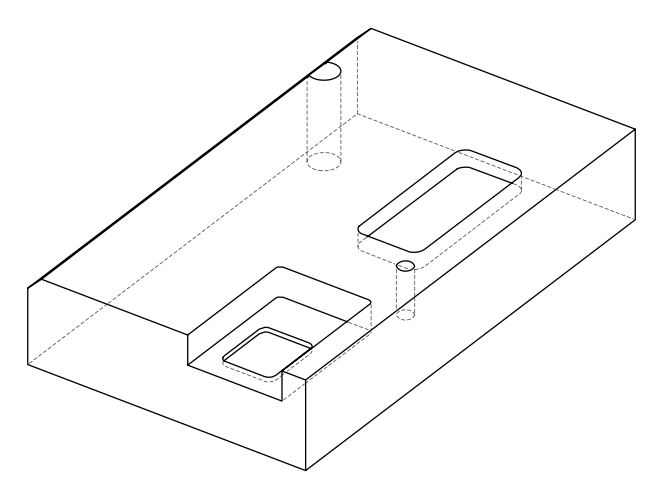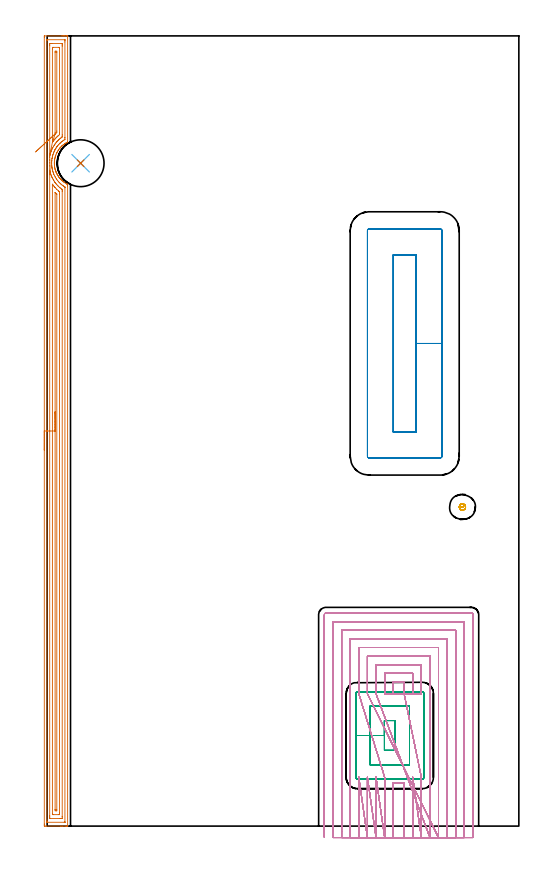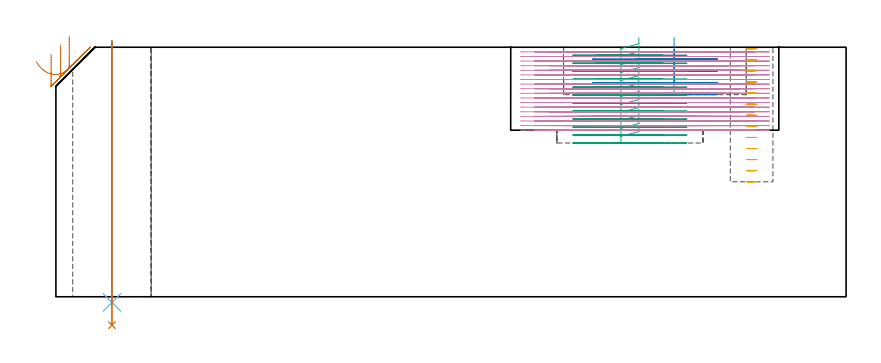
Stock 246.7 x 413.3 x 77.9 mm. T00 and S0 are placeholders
(PLAN: 7 operations, 6 tool changes, 133.2 min)
(1 AREA_MILL | FG_CHAMFER_SURFACE | UGT0205_001 | 16.58 min | 30761 mm3)
(2 MILL_RECTANGULAR_POCKET | POCKET_RECTANGULAR_STRAIGHT | UGT0201_100 | Follow Part, ap 4.5, ae 75% | 4.75 min | 114973 mm3)
(3 MILL_RECTANGULAR_POCKET_1 | POCKET_RECTANGULAR_STRAIGHT_1 | UGT0201_128 | Follow Part, ap 2.5, ae 75% | 8.77 min | 74987 mm3)
(4 MILL_SLOT | SLOT_PARTIAL_RECTANGULAR | NXT0201_008 | Follow Part, ap 1.5, ae 75% | 101.6 min | 182913 mm3)
(5 MILL_BLIND_HOLE_FROM_SOLID_MATERIAL | STEP1POCKET | UGT0201_128 | Spiral | 0.84 min | 5808 mm3)
(6 INDEXABLE_INSERT_DRILL_THROUGH_HOLE_FROM_SOLID | STEP1HOLE | NXT0302_002 | 0.33 min | 14685 mm3)
(7 DRILL_TO_ENLARGE_THROUGH_HOLE | STEP1HOLE | UGT0301_058 | 0.36 min | 21694 mm3)
(TOOL UGT0205_001 | Chamfer Mill 20 x 3 x 45 deg. | D20 FL50 Z2)
(TOOL UGT0201_100 | End Mill 18 mm | D18 FL22 Z2)
(TOOL UGT0201_128 | Carbide End Mill 10.0 | D10 FL15 Z4)
(TOOL NXT0201_008 | ENDMILL 6mm [2P460-0600-NA 1630] | D6 FL26 Z6)
(TOOL NXT0302_002 | Index. Insert Drill 15.5mm [880-D1550L20-05] | D15.5 PA176 FL78 Z2)
(TOOL UGT0301_058 | Twist Drill 24.5 mm | D24.5 PA118 FL160 Z2)
(OP 1 AREA_MILL)
G17 G21 G94 G90
T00 M6
G54
G17 G0 G90 X-1.5 Y196.65 S1061 M3
G43 Z87.9 H0
Z75.7
G94 G1 Y196.688 Z74.828 F250.
Y196.802 Z73.964
Y196.991 Z73.112
Y197.253 Z72.28
Y197.587 Z71.474
Y197.99 Z70.7
Y198.459 Z69.964
Y198.99 Z69.272
Y199.579 Z68.629
Y200.222 Z68.04
Y200.914 Z67.508
Y201.65 Z67.04
Y202.424 Z66.637
Y203.23 Z66.303
Y204.062 Z66.041
Y204.914 Z65.852
Y205.778 Z65.738
Y206.65 Z65.7
Y412.675
X-1.495 Y413.171 Z65.703
X-1.492 Y413.29 Z65.706
X-1.368 Y413.3 Z65.829
X7.671 Z74.866
X8.2 Z75.397
X8.549 Z75.745
X9.077 Z76.274
X9.426 Z76.621
X10.124 Z77.324
X10.385 Z77.585
X10.545 Y413.297 Z77.738
X10.698 Y413.29 Z77.889
X10.7 Y413.122 Z77.9
Y357.792
X10.694 Y357.754 Z77.892
X10.672 Y357.735 Z77.87
X10.53 Y357.659 Z77.729
X10.361 Y357.572 Z77.561
X10.304 Y357.54 Z77.503
X10.027 Y357.39 Z77.226
X9.951 Y357.346 Z77.15
X9.68 Y357.19 Z76.879
X9.154 Y356.846 Z76.353
X9.106 Y356.812 Z76.305
X8.988 Y356.725 Z76.185
X8.391 Y356.296 Z75.59
X8.282 Y356.21 Z75.481
X7.841 Y355.826 Z75.039
X7.778 Y355.769 Z74.977
X7.671 Y355.669 Z74.867
X7.583 Y355.589 Z74.782
X7.455 Y355.471 Z74.654
X7.41 Y355.429 Z74.608
X7.168 Y355.173 Z74.366
X7.086 Y355.085 Z74.282
X6.999 Y354.994 Z74.198
X6.967 Y354.961 Z74.167
X6.891 Y354.875 Z74.09
X6.794 Y354.764 Z73.989
X6.674 Y354.632 Z73.874
X6.626 Y354.577 Z73.826
X6.537 Y354.476 Z73.736
X6.209 Y354.05 Z73.406
X5.894 Y353.616 Z73.092
X5.664 Y353.269 Z72.863
X5.34 Y352.723 Z72.538
X5.102 Y352.278 Z72.3
X5.039 Y352.151 Z72.238
X4.974 Y352.02 Z72.173
X4.913 Y351.896 Z72.111
X4.88 Y351.829 Z72.079
X4.848 Y351.759 Z72.047
X4.792 Y351.635 Z71.99
X4.515 Y350.936 Z71.711
X4.381 Y350.558 Z71.581
X4.357 Y350.49 Z71.557
X4.241 Y350.108 Z71.439
X4.221 Y350.042 Z71.419
X4.105 Y349.597 Z71.3
X4.019 Y349.214 Z71.214
X4.004 Y349.149 Z71.199
X3.92 Y348.717 Z71.117
X3.856 Y348.256 Z71.053
X3.806 Y347.809 Z71.005
X3.775 Y347.362 Z70.972
X3.766 Y346.999 Z70.953
X3.76 Y346.915
X3.759 Y346.893 Z70.954
X3.761 Y346.62 Z70.95
X3.76 Y346.469 Z70.955
X3.769 Y346.278 Z70.96
X3.777 Y346.022 Z70.972
X3.808 Y345.575 Z71.006
X3.857 Y345.128 Z71.056
X3.92 Y344.682 Z71.116
X4.007 Y344.234 Z71.204
X4.106 Y343.789 Z71.305
X4.161 Y343.581 Z71.36
X4.211 Y343.404 Z71.405
X4.227 Y343.341 Z71.422
X4.367 Y342.895 Z71.563
X4.411 Y342.773 Z71.608
X4.454 Y342.654 Z71.651
X4.508 Y342.511 Z71.701
X4.574 Y342.327 Z71.769
X4.67 Y342.064 Z71.865
X4.692 Y342.002 Z71.889
X4.746 Y341.866 Z71.946
X4.792 Y341.766 Z71.988
X4.892 Y341.561 Z72.088
X4.938 Y341.468 Z72.134
X4.981 Y341.378 Z72.179
X5.039 Y341.259 Z72.238
X5.084 Y341.17 Z72.28
X5.113 Y341.108 Z72.31
X5.303 Y340.766 Z72.503
X5.577 Y340.276 Z72.775
X5.611 Y340.215 Z72.81
X5.664 Y340.128 Z72.863
X5.939 Y339.721 Z73.138
X6.182 Y339.382 Z73.381
X6.225 Y339.321 Z73.425
X6.538 Y338.929 Z73.735
X6.662 Y338.786 Z73.857
X6.794 Y338.634 Z73.99
X6.918 Y338.488 Z74.117
X6.97 Y338.428 Z74.169
X7.086 Y338.306 Z74.282
X7.188 Y338.197 Z74.384
X7.379 Y338.006 Z74.575
X7.411 Y337.973 Z74.607
X7.877 Y337.535 Z75.074
X8.282 Y337.193 Z75.481
X8.53 Y336.999 Z75.73
X8.643 Y336.911 Z75.842
X9.011 Y336.641 Z76.21
X9.154 Y336.547 Z76.354
X10.027 Y336.017 Z77.226
X10.231 Y335.905 Z77.429
X10.304 Y335.866 Z77.5
X10.41 Y335.807 Z77.61
X10.519 Y335.747 Z77.718
X10.696 Y335.649 Z77.89
X10.7 Y334.913 Z77.9
Y0.178
X10.698 Y0.01 Z77.889
X10.545 Y0.003 Z77.738
X10.385 Y0. Z77.584
X10.124 Z77.324
X9.426 Z76.621
X8.2 Z75.397
X7.671 Z74.866
X7.058 Z74.253
X-0.491 Z66.707
X-1.104 Y0.003 Z66.094
X-1.314 Y0.005 Z65.883
X-1.492 Y0.01 Z65.705
X-1.496 Y0.225 Z65.703
X-1.499 Y0.625 Z65.701
X-1.5 Y1.028 Z65.7
Y206.65
X-0.086 Z67.114
Y410.888
X-0.084 Y411.263 Z67.116
X-0.082 Y411.285 Z67.118
X-0.08 Y411.289 Z67.12
X-0.068 Y411.293 Z67.132
X0.004 Y411.297 Z67.204
X0.112 Y411.299 Z67.312
X0.247 Y411.3 Z67.447
X9.022 Z76.222
X9.213 Y411.297 Z76.413
X9.247 Y411.295 Z76.447
X9.277 Y411.291 Z76.477
X9.279 Y411.247 Z76.479
X9.284 Y411.032 Z76.484
X9.285 Y410.888 Z76.485
X9.286 Y410.137 Z76.486
X9.285 Y360.083 Z76.485
Y359.94
X9.279 Y359.196 Z76.479
X9.275 Y359.127 Z76.475
X9.153 Y359.046 Z76.353
X8.786 Y358.805 Z75.986
X8.549 Y358.644 Z75.749
X8.262 Y358.444 Z75.462
X7.852 Y358.152 Z75.052
X7.748 Y358.074 Z74.948
X7.671 Y358.011 Z74.871
X7.27 Y357.667 Z74.47
X6.804 Y357.259 Z74.004
X6.698 Y357.161 Z73.898
X6.524 Y356.984 Z73.724
X6.355 Y356.812 Z73.555
X5.916 Y356.334 Z73.116
X5.527 Y355.868 Z72.727
X5.216 Y355.471 Z72.416
X5.14 Y355.368 Z72.34
X5.039 Y355.226 Z72.239
X4.778 Y354.843 Z71.978
X4.603 Y354.577 Z71.803
X4.435 Y354.298 Z71.635
X4.161 Y353.831 Z71.361
X4.109 Y353.736 Z71.309
X4.082 Y353.683 Z71.282
X3.813 Y353.145 Z71.013
X3.643 Y352.789 Z70.843
X3.534 Y352.534 Z70.734
X3.273 Y351.896 Z70.473
X3.052 Y351.237 Z70.252
X2.98 Y351.002 Z70.18
X2.851 Y350.548 Z70.051
X2.738 Y350.108 Z69.938
X2.702 Y349.957 Z69.902
X2.676 Y349.833 Z69.876
X2.556 Y349.214 Z69.756
X2.535 Y349.083 Z69.735
X2.431 Y348.32 Z69.631
X2.428 Y348.298 Z69.628
X2.406 Y348.094 Z69.606
X2.363 Y347.47 Z69.563
X2.362 Y347.427 Z69.562
X2.345 Y346.595 Z69.545
X2.346 Y346.533 Z69.546
X2.38 Y345.666 Z69.58
X2.381 Y345.639 Z69.581
X2.406 Y345.307 Z69.606
X2.47 Y344.745 Z69.67
X2.474 Y344.711 Z69.674
X2.48 Y344.67 Z69.68
X2.548 Y344.232 Z69.748
X2.616 Y343.851 Z69.816
X2.638 Y343.733 Z69.838
X2.671 Y343.581 Z69.871
X2.823 Y342.957 Z70.023
X2.99 Y342.362 Z70.19
X3.086 Y342.064 Z70.286
X3.284 Y341.498 Z70.484
X3.39 Y341.206 Z70.59
X3.403 Y341.17 Z70.603
X3.485 Y340.964 Z70.685
X3.808 Y340.276 Z71.008
X4.161 Y339.592 Z71.361
X4.275 Y339.382 Z71.475
X4.426 Y339.112 Z71.626
X4.825 Y338.488 Z72.025
X5.039 Y338.181 Z72.239
X5.48 Y337.595 Z72.68
X5.916 Y337.075 Z73.116
X6.252 Y336.701 Z73.452
X6.794 Y336.162 Z73.994
X7.176 Y335.807 Z74.376
X7.671 Y335.396 Z74.871
X8.306 Y334.913 Z75.506
X8.549 Y334.75 Z75.749
X8.974 Y334.48 Z76.174
X9.154 Y334.367 Z76.354
X9.187 Y334.344 Z76.387
X9.279 Y334.274 Z76.479
X9.283 Y334.166 Z76.483
X9.285 Y334.019 Z76.485
Y333.876
X9.286 Y2.412 Z76.486
X9.284 Y2.037 Z76.484
X9.282 Y2.015 Z76.482
X9.28 Y2.011 Z76.48
X9.268 Y2.007 Z76.468
X9.196 Y2.003 Z76.396
X9.088 Y2.001 Z76.288
X8.953 Y2. Z76.153
X0.178 Z67.378
X-0.013 Y2.003 Z67.187
X-0.047 Y2.005 Z67.153
X-0.077 Y2.009 Z67.123
X-0.079 Y2.053 Z67.121
X-0.084 Y2.268 Z67.116
X-0.085 Y2.412 Z67.115
X-0.086 Y3.163 Z67.114
Y206.65
X1.328 Z68.528
X1.329 Y342.267 Z68.529
X1.331 Y342.472 Z68.531
X1.335 Y342.825 Z68.535
X1.553 Y342.039 Z68.753
X1.821 Y341.17 Z69.021
X1.982 Y340.708 Z69.182
X2.143 Y340.276 Z69.343
X2.218 Y340.083 Z69.418
X2.406 Y339.642 Z69.606
X2.524 Y339.382 Z69.724
X2.632 Y339.152 Z69.832
X2.984 Y338.488 Z70.184
X3.284 Y337.943 Z70.484
X3.495 Y337.595 Z70.695
X3.869 Y336.998 Z71.069
X4.081 Y336.701 Z71.281
X4.161 Y336.592 Z71.361
X4.499 Y336.154 Z71.699
X4.782 Y335.807 Z71.982
X5.039 Y335.507 Z72.239
X5.591 Y334.913 Z72.791
X5.916 Y334.59 Z73.116
X6.536 Y334.019 Z73.736
X6.794 Y333.806 Z73.994
X7.661 Y333.125 Z74.861
X7.671 Y333.118 Z74.871
X7.694 Y333.102 Z74.894
X7.815 Y333.009 Z75.015
X7.865 Y332.967 Z75.065
X7.867 Y332.926 Z75.067
X7.871 Y332.232 Z75.071
Y332.028
Y5.094
X7.87 Y4.891 Z75.07
X7.864 Y4.2 Z75.064
X7.861 Y4.007 Z75.061
X6.794 Y4. Z73.994
X1.724 Y4.001 Z68.924
X1.529 Y4.005 Z68.729
X1.339 Y4.01 Z68.539
X1.334 Y4.2 Z68.534
X1.331 Y4.401 Z68.531
X1.329 Y5.094 Z68.529
X1.328 Y5.298 Z68.528
Y206.65
X2.743 Z69.943
Y335.648
X2.746 Y335.754 Z69.946
X3.149 Y335.197 Z70.349
X3.284 Y335.012 Z70.484
X3.358 Y334.913 Z70.558
X3.629 Y334.562 Z70.829
X4.085 Y334.019 Z71.285
X4.161 Y333.934 Z71.361
X4.925 Y333.125 Z72.125
X5.039 Y333.015 Z72.239
X5.884 Y332.232 Z73.084
X5.916 Y332.204 Z73.116
X6.065 Y332.08 Z73.265
X6.293 Y331.898 Z73.493
X6.337 Y331.86 Z73.537
X6.45 Y331.757 Z73.65
X6.453 Y331.685 Z73.653
X6.456 Y331.338 Z73.656
X6.457 Y330.787 Z73.657
Y330.444
Y6.881
X6.456 Y6.332 Z73.656
X6.453 Y6.147 Z73.653
X6.45 Y6.01 Z73.65
X6.349 Y6.008 Z73.549
X5.904 Y6. Z73.104
X3.271 Z70.471
X2.852 Y6.008 Z70.052
X2.754 Y6.01 Z69.954
X2.749 Y6.075 Z69.949
X2.746 Y6.145 Z69.946
X2.743 Y6.538 Z69.943
Y206.65
X4.157 Z71.357
Y331.342
X4.161 Y331.421 Z71.361
X4.255 Y331.338 Z71.455
X5.039 Y330.61 Z72.239
X5.043 Y330.444 Z72.243
Y8.669
X5.039 Y8.01 Z72.239
X4.813 Y8.005 Z72.013
X4.161 Y8.01 Z71.361
X4.157 Y8.669 Z71.357
Y8.673
Y206.65
Y207.522 Z71.395
Y208.387 Z71.509
Y209.238 Z71.698
Y210.07 Z71.96
Y210.876 Z72.294
Y211.65 Z72.697
Y212.386 Z73.165
Y213.078 Z73.696
Y213.721 Z74.286
Y214.31 Z74.929
Y214.842 Z75.621
Y215.31 Z76.357
Y215.713 Z77.131
Y216.047 Z77.937
Y216.309 Z78.769
Y216.498 Z79.62
Y216.612 Z80.485
Y216.65 Z81.357
G0 Z87.9
X1.486 Y340.699
Z78.687
G1 Y340.723 Z77.815
X1.484 Y340.824 Z76.948
X1.481 Y341. Z76.094
X1.478 Y341.249 Z75.258
X1.473 Y341.571 Z74.447
X1.467 Y341.962 Z73.667
X1.46 Y342.419 Z72.924
X1.452 Y342.94 Z72.224
X1.443 Y343.519 Z71.572
X1.433 Y344.153 Z70.973
X1.423 Y344.837 Z70.431
X1.412 Y345.565 Z69.951
X1.4 Y346.333 Z69.537
X1.388 Y347.133 Z69.191
X1.375 Y347.961 Z68.916
X1.362 Y348.81 Z68.714
X1.349 Y349.673 Z68.587
X1.336 Y350.544 Z68.536
X1.329 Y351.079 Z68.529
Y408.206
X1.33 Y408.409 Z68.53
X1.336 Y409.1 Z68.536
X1.339 Y409.293 Z68.539
X2.406 Y409.3 Z69.606
X7.476 Y409.299 Z74.676
X7.671 Y409.295 Z74.871
X7.861 Y409.29 Z75.061
X7.866 Y409.1 Z75.066
X7.869 Y408.899 Z75.069
X7.871 Y408.206 Z75.071
Y408.002
Y361.524
X7.87 Y360.834 Z75.07
X7.869 Y360.633 Z75.069
X7.865 Y360.432 Z75.065
X7.671 Y360.278 Z74.871
X7.481 Y360.134 Z74.681
X7.22 Y359.94 Z74.42
X6.979 Y359.751 Z74.179
X6.794 Y359.599 Z73.994
X6.5 Y359.346 Z73.7
X6.161 Y359.046 Z73.361
X5.916 Y358.816 Z73.116
X5.589 Y358.486 Z72.789
X5.269 Y358.152 Z72.469
X5.158 Y358.031 Z72.358
X5.039 Y357.896 Z72.239
X4.749 Y357.554 Z71.949
X4.504 Y357.259 Z71.704
X4.353 Y357.063 Z71.553
X4.161 Y356.808 Z71.361
X3.978 Y356.552 Z71.178
X3.848 Y356.365 Z71.048
X3.621 Y356.021 Z70.821
X3.284 Y355.478 Z70.484
X3.281 Y355.474 Z70.481
X2.966 Y354.9 Z70.166
X2.797 Y354.577 Z69.997
X2.665 Y354.313 Z69.865
X2.406 Y353.777 Z69.606
X2.378 Y353.712 Z69.578
X2.365 Y353.683 Z69.565
X2.126 Y353.075 Z69.326
X2.015 Y352.789 Z69.215
X1.888 Y352.423 Z69.088
X1.711 Y351.896 Z68.911
X1.667 Y351.755 Z68.867
X1.529 Y351.279 Z68.729
X1.336 Y350.544 Z68.536
X2.749 Y357.672 Z69.949
X2.747 Y357.725 Z69.947
X2.744 Y357.808 Z69.944
X2.743 Y358.152 Z69.943
Y358.351
Y406.419
X2.744 Y406.968 Z69.944
X2.747 Y407.153 Z69.947
X2.75 Y407.29 Z69.95
X2.851 Y407.292 Z70.051
X3.296 Y407.3 Z70.496
X5.929 Z73.129
X6.348 Y407.292 Z73.548
X6.446 Y407.29 Z73.646
X6.451 Y407.225 Z73.651
X6.454 Y407.155 Z73.654
X6.457 Y406.762 Z73.657
Y362.621
X6.456 Y362.278 Z73.656
X6.452 Y361.728 Z73.652
X6.45 Y361.661 Z73.65
X6.441 Y361.633 Z73.641
X5.916 Y361.19 Z73.116
X5.727 Y361.026 Z72.927
X5.51 Y360.834 Z72.71
X5.264 Y360.605 Z72.464
X5.039 Y360.39 Z72.239
X4.816 Y360.167 Z72.016
X4.596 Y359.94 Z71.796
X4.385 Y359.712 Z71.585
X4.161 Y359.464 Z71.361
X3.969 Y359.242 Z71.169
X3.802 Y359.046 Z71.002
X3.569 Y358.755 Z70.769
X3.284 Y358.39 Z70.484
X3.183 Y358.255 Z70.383
X3.107 Y358.152 Z70.307
X2.99 Y357.989 Z70.19
X2.811 Y357.74 Z70.011
X2.784 Y357.706 Z69.984
X2.749 Y357.672 Z69.949
X4.161 Y361.983 Z71.361
X4.157 Y362.621 Z71.357
Y404.631
X4.161 Y405.29 Z71.361
X4.387 Y405.295 Z71.587
X5.039 Y405.29 Z72.239
X5.043 Y404.631 Z72.243
Y363.515
X5.039 Y362.792 Z72.239
X4.953 Y362.709 Z72.153
X4.86 Y362.621 Z72.06
X4.492 Y362.285 Z71.692
X4.161 Y361.983 Z71.361
X3.627 Y361.495 Z70.874
X3.063 Y360.98 Z70.452
X2.474 Y360.442 Z70.098
X1.865 Y359.886 Z69.815
X1.24 Y359.315 Z69.605
X0.604 Y358.734 Z69.469
X-0.039 Y358.147 Z69.409
X-0.683 Y357.559 Z69.425
X-1.324 Y356.974 Z69.517
X-1.956 Y356.396 Z69.685
X-2.575 Y355.831 Z69.926
X-3.176 Y355.282 Z70.239
X-3.755 Y354.753 Z70.623
X-4.306 Y354.249 Z71.073
X-4.827 Y353.774 Z71.586
X-5.313 Y353.33 Z72.159
X-5.76 Y352.922 Z72.787
X-6.165 Y352.552 Z73.466
G0 Z87.9
M5
M2
(OP 2 MILL_RECTANGULAR_POCKET)
G17 G21 G94 G90
T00 M6
G54
G17 G0 G90 X193. Y227.445 S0 M3
G43 Z87.9 H0
Z80.9
G94 G1 Y252.45 Z74.2 F250.
Y298.8 F500.
X181.
Y206.1
X193.
Y252.45
X206.5
Y311.5
G3 X205.7 Y312.3 R0.8
G1 X168.3
G3 X167.5 Y311.5 R0.8
G1 Y193.4
G3 X168.3 Y192.6 R0.8
G1 X205.7
G3 X206.5 Y193.4 R0.8
G1 Y252.45
Y253.45
G0 X193. Y227.445 Z77.2
G1 Y252.45 Z70.5 F250.
Y298.8 F500.
X181.
Y206.1
X193.
Y252.45
X206.5
Y311.5
G3 X205.7 Y312.3 R0.8
G1 X168.3
G3 X167.5 Y311.5 R0.8
G1 Y193.4
G3 X168.3 Y192.6 R0.8
G1 X205.7
G3 X206.5 Y193.4 R0.8
G1 Y252.45
Y253.45
G0 X193. Y227.445 Z73.5
G1 Y252.45 Z66.8 F250.
Y298.8 F500.
X181.
Y206.1
X193.
Y252.45
X206.5
Y311.5
G3 X205.7 Y312.3 R0.8
G1 X168.3
G3 X167.5 Y311.5 R0.8
G1 Y193.4
G3 X168.3 Y192.6 R0.8
G1 X205.7
G3 X206.5 Y193.4 R0.8
G1 Y252.45
Y253.45
G0 X193. Y227.445 Z69.8
G1 Y252.45 Z63.1 F250.
Y298.8 F500.
X181.
Y206.1
X193.
Y252.45
X206.5
Y311.5
G3 X205.7 Y312.3 R0.8
G1 X168.3
G3 X167.5 Y311.5 R0.8
G1 Y193.4
G3 X168.3 Y192.6 R0.8
G1 X205.7
G3 X206.5 Y193.4 R0.8
G1 Y252.45
Y253.45
G0 Z87.9
M5
M2
(OP 3 MILL_RECTANGULAR_POCKET_1)
G17 G21 G94 G90
T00 M6
G54
G17 G0 G90 X182. Y48.105 S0 M3
G43 Z87.9 H0
Z80.9
G94 G1 Y55.2 Z78.999 F250.
X176.4 Z77.498
Y47.4 Z75.408
Y39.6 F500.
X182.
Y55.2
X176.4
Y47.4
X168.9
Y32.1
X189.5
Y62.7
X168.9
Y47.4
X161.4
Y25.4
G3 X162.2 Y24.6 R0.8
G1 X196.2
G3 X197. Y25.4 R0.8
G1 Y69.4
G3 X196.2 Y70.2 R0.8
G1 X162.2
G3 X161.4 Y69.4 R0.8
G1 Y47.4
Y46.4
G0 X182. Y48.105 Z78.408
G1 Y55.2 Z76.507 F250.
X176.4 Z75.007
Y47.4 Z72.917
Y39.6 F500.
X182.
Y55.2
X176.4
Y47.4
X168.9
Y32.1
X189.5
Y62.7
X168.9
Y47.4
X161.4
Y25.4
G3 X162.2 Y24.6 R0.8
G1 X196.2
G3 X197. Y25.4 R0.8
G1 Y69.4
G3 X196.2 Y70.2 R0.8
G1 X162.2
G3 X161.4 Y69.4 R0.8
G1 Y47.4
Y46.4
G0 X182. Y48.105 Z75.917
G1 Y55.2 Z74.015 F250.
X176.4 Z72.515
Y47.4 Z70.425
Y39.6 F500.
X182.
Y55.2
X176.4
Y47.4
X168.9
Y32.1
X189.5
Y62.7
X168.9
Y47.4
X161.4
Y25.4
G3 X162.2 Y24.6 R0.8
G1 X196.2
G3 X197. Y25.4 R0.8
G1 Y69.4
G3 X196.2 Y70.2 R0.8
G1 X162.2
G3 X161.4 Y69.4 R0.8
G1 Y47.4
Y46.4
G0 X182. Y48.105 Z73.425
G1 Y55.2 Z71.524 F250.
X176.4 Z70.023
Y47.4 Z67.933
Y39.6 F500.
X182.
Y55.2
X176.4
Y47.4
X168.9
Y32.1
X189.5
Y62.7
X168.9
Y47.4
X161.4
Y25.4
G3 X162.2 Y24.6 R0.8
G1 X196.2
G3 X197. Y25.4 R0.8
G1 Y69.4
G3 X196.2 Y70.2 R0.8
G1 X162.2
G3 X161.4 Y69.4 R0.8
G1 Y47.4
Y46.4
G0 X182. Y48.105 Z70.933
G1 Y55.2 Z69.032 F250.
X176.4 Z67.532
Y47.4 Z65.442
Y39.6 F500.
X182.
Y55.2
X176.4
Y47.4
X168.9
Y32.1
X189.5
Y62.7
X168.9
Y47.4
X161.4
Y25.4
G3 X162.2 Y24.6 R0.8
G1 X196.2
G3 X197. Y25.4 R0.8
G1 Y69.4
G3 X196.2 Y70.2 R0.8
G1 X162.2
G3 X161.4 Y69.4 R0.8
G1 Y47.4
Y46.4
G0 X182. Y48.105 Z68.442
G1 Y55.2 Z66.54 F250.
X176.4 Z65.04
Y47.4 Z62.95
Y39.6 F500.
X182.
Y55.2
X176.4
Y47.4
X168.9
Y32.1
X189.5
Y62.7
X168.9
Y47.4
X161.4
Y25.4
G3 X162.2 Y24.6 R0.8
G1 X196.2
G3 X197. Y25.4 R0.8
G1 Y69.4
G3 X196.2 Y70.2 R0.8
G1 X162.2
G3 X161.4 Y69.4 R0.8
G1 Y47.4
Y46.4
G0 X182. Y48.105 Z65.95
G1 Y55.2 Z64.049 F250.
X176.4 Z62.548
Y47.4 Z60.458
Y39.6 F500.
X182.
Y55.2
X176.4
Y47.4
X168.9
Y32.1
X189.5
Y62.7
X168.9
Y47.4
X161.4
Y25.4
G3 X162.2 Y24.6 R0.8
G1 X196.2
G3 X197. Y25.4 R0.8
G1 Y69.4
G3 X196.2 Y70.2 R0.8
G1 X162.2
G3 X161.4 Y69.4 R0.8
G1 Y47.4
Y46.4
G0 X182. Y48.105 Z63.458
G1 Y55.2 Z61.557 F250.
X176.4 Z60.057
Y47.4 Z57.967
Y39.6 F500.
X182.
Y55.2
X176.4
Y47.4
X168.9
Y32.1
X189.5
Y62.7
X168.9
Y47.4
X161.4
Y25.4
G3 X162.2 Y24.6 R0.8
G1 X196.2
G3 X197. Y25.4 R0.8
G1 Y69.4
G3 X196.2 Y70.2 R0.8
G1 X162.2
G3 X161.4 Y69.4 R0.8
G1 Y47.4
Y46.4
G0 X182. Y48.105 Z60.967
G1 Y55.2 Z59.065 F250.
X176.4 Z57.565
Y47.4 Z55.475
Y39.6 F500.
X182.
Y55.2
X176.4
Y47.4
X168.9
Y32.1
X189.5
Y62.7
X168.9
Y47.4
X161.4
Y25.4
G3 X162.2 Y24.6 R0.8
G1 X196.2
G3 X197. Y25.4 R0.8
G1 Y69.4
G3 X196.2 Y70.2 R0.8
G1 X162.2
G3 X161.4 Y69.4 R0.8
G1 Y47.4
Y46.4
G0 X182. Y48.105 Z58.475
G1 Y55.2 Z56.574 F250.
X176.4 Z55.073
Y47.4 Z52.983
Y39.6 F500.
X182.
Y55.2
X176.4
Y47.4
X168.9
Y32.1
X189.5
Y62.7
X168.9
Y47.4
X161.4
Y25.4
G3 X162.2 Y24.6 R0.8
G1 X196.2
G3 X197. Y25.4 R0.8
G1 Y69.4
G3 X196.2 Y70.2 R0.8
G1 X162.2
G3 X161.4 Y69.4 R0.8
G1 Y47.4
Y46.4
G0 X182. Y48.105 Z55.983
G1 Y55.2 Z54.082 F250.
X176.4 Z52.582
Y47.4 Z50.492
Y39.6 F500.
X182.
Y55.2
X176.4
Y47.4
X168.9
Y32.1
X189.5
Y62.7
X168.9
Y47.4
X161.4
Y25.4
G3 X162.2 Y24.6 R0.8
G1 X196.2
G3 X197. Y25.4 R0.8
G1 Y69.4
G3 X196.2 Y70.2 R0.8
G1 X162.2
G3 X161.4 Y69.4 R0.8
G1 Y47.4
Y46.4
G0 X182. Y48.105 Z53.492
G1 Y55.2 Z51.591 F250.
X176.4 Z50.09
Y47.4 Z48.
Y39.6 F500.
X182.
Y55.2
X176.4
Y47.4
X168.9
Y32.1
X189.5
Y62.7
X168.9
Y47.4
X161.4
Y25.4
G3 X162.2 Y24.6 R0.8
G1 X196.2
G3 X197. Y25.4 R0.8
G1 Y69.4
G3 X196.2 Y70.2 R0.8
G1 X162.2
G3 X161.4 Y69.4 R0.8
G1 Y47.4
Y46.4
G0 Z87.9
M5
M2
(OP 4 MILL_SLOT)
G17 G21 G94 G90
T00 M6
G54
G17 G0 G90 X186.7 Y-6. S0 M3
G43 Z87.9 H1
Z76.461
G94 G1 Y-3. F250.
Y22.6 F500.
X181.
Y-3.
Y-6. F250.
X191.2
Y-3.
Y22.6 F500.
Y25.6 F250.
X195.7 Y-6. F500.
Y-3. F250.
Y22.596 F500.
Y25.596 F250.
X186.7 Y69.2 F500.
Y72.2 F250.
Y75.4 F500.
X181.
Y72.2
Y69.2 F250.
X191.2 F500.
Y72.2 F250.
Y79.9 F500.
X176.5
Y72.2
Y69.2 F250.
X195.7 Y69.204 F500.
Y72.204 F250.
Y84.4 F500.
X172.
Y72.2
Y69.2 F250.
X200.2 Y-6. F500.
Y-3. F250.
Y88.9 F500.
X167.5
Y72.2
Y69.2 F250.
X204.7 Y-6. F500.
Y-3. F250.
Y93.4 F500.
X163.
Y72.202
Y69.202 F250.
X176.5 Y25.6 F500.
Y22.6 F250.
Y-3. F500.
Y-6. F250.
X172. Y25.6 F500.
Y22.6 F250.
Y-3. F500.
Y-6. F250.
X167.5 Y25.6 F500.
Y22.6 F250.
Y-3. F500.
Y-6. F250.
X163. Y25.598 F500.
Y22.598 F250.
Y-3. F500.
Y-6. F250.
X209.2
Y-3.
Y97.9 F500.
X158.5
Y-3.
Y-6. F250.
X213.7
Y-3.
Y102.4 F500.
X154.
Y-3.
Y-6. F250.
X218.2
Y-3.
Y106.9 F500.
X149.5
Y-3.
Y-6. F250.
X222.7
Y-3.
Y110.6 F500.
G3 X221.9 Y111.4 R0.8
G1 X145.8
G3 X145. Y110.6 R0.8
G1 Y-3.
Y-6. F250.
G0 X186.7 Z75.022
G1 Y-3.
Y22.6 F500.
X181.
Y-3.
Y-6. F250.
X191.2
Y-3.
Y22.6 F500.
Y25.6 F250.
X195.7 Y-6. F500.
Y-3. F250.
Y22.596 F500.
Y25.596 F250.
X186.7 Y69.2 F500.
Y72.2 F250.
Y75.4 F500.
X181.
Y72.2
Y69.2 F250.
X191.2 F500.
Y72.2 F250.
Y79.9 F500.
X176.5
Y72.2
Y69.2 F250.
X195.7 Y69.204 F500.
Y72.204 F250.
Y84.4 F500.
X172.
Y72.2
Y69.2 F250.
X200.2 Y-6. F500.
Y-3. F250.
Y88.9 F500.
X167.5
Y72.2
Y69.2 F250.
X204.7 Y-6. F500.
Y-3. F250.
Y93.4 F500.
X163.
Y72.202
Y69.202 F250.
X176.5 Y25.6 F500.
Y22.6 F250.
Y-3. F500.
Y-6. F250.
X172. Y25.6 F500.
Y22.6 F250.
Y-3. F500.
Y-6. F250.
X167.5 Y25.6 F500.
Y22.6 F250.
Y-3. F500.
Y-6. F250.
X163. Y25.598 F500.
Y22.598 F250.
Y-3. F500.
Y-6. F250.
X209.2
Y-3.
Y97.9 F500.
X158.5
Y-3.
Y-6. F250.
X213.7
Y-3.
Y102.4 F500.
X154.
Y-3.
Y-6. F250.
X218.2
Y-3.
Y106.9 F500.
X149.5
Y-3.
Y-6. F250.
X222.7
Y-3.
Y110.6 F500.
G3 X221.9 Y111.4 R0.8
G1 X145.8
G3 X145. Y110.6 R0.8
G1 Y-3.
Y-6. F250.
G0 X186.7 Z73.583
G1 Y-3.
Y22.6 F500.
X181.
Y-3.
Y-6. F250.
X191.2
Y-3.
Y22.6 F500.
Y25.6 F250.
X195.7 Y-6. F500.
Y-3. F250.
Y22.596 F500.
Y25.596 F250.
X186.7 Y69.2 F500.
Y72.2 F250.
Y75.4 F500.
X181.
Y72.2
Y69.2 F250.
X191.2 F500.
Y72.2 F250.
Y79.9 F500.
X176.5
Y72.2
Y69.2 F250.
X195.7 Y69.204 F500.
Y72.204 F250.
Y84.4 F500.
X172.
Y72.2
Y69.2 F250.
X200.2 Y-6. F500.
Y-3. F250.
Y88.9 F500.
X167.5
Y72.2
Y69.2 F250.
X204.7 Y-6. F500.
Y-3. F250.
Y93.4 F500.
X163.
Y72.202
Y69.202 F250.
X176.5 Y25.6 F500.
Y22.6 F250.
Y-3. F500.
Y-6. F250.
X172. Y25.6 F500.
Y22.6 F250.
Y-3. F500.
Y-6. F250.
X167.5 Y25.6 F500.
Y22.6 F250.
Y-3. F500.
Y-6. F250.
X163. Y25.598 F500.
Y22.598 F250.
Y-3. F500.
Y-6. F250.
X209.2
Y-3.
Y97.9 F500.
X158.5
Y-3.
Y-6. F250.
X213.7
Y-3.
Y102.4 F500.
X154.
Y-3.
Y-6. F250.
X218.2
Y-3.
Y106.9 F500.
X149.5
Y-3.
Y-6. F250.
X222.7
Y-3.
Y110.6 F500.
G3 X221.9 Y111.4 R0.8
G1 X145.8
G3 X145. Y110.6 R0.8
G1 Y-3.
Y-6. F250.
G0 X186.7 Z72.144
G1 Y-3.
Y22.6 F500.
X181.
Y-3.
Y-6. F250.
X191.2
Y-3.
Y22.6 F500.
Y25.6 F250.
X195.7 Y-6. F500.
Y-3. F250.
Y22.596 F500.
Y25.596 F250.
X186.7 Y69.2 F500.
Y72.2 F250.
Y75.4 F500.
X181.
Y72.2
Y69.2 F250.
X191.2 F500.
Y72.2 F250.
Y79.9 F500.
X176.5
Y72.2
Y69.2 F250.
X195.7 Y69.204 F500.
Y72.204 F250.
Y84.4 F500.
X172.
Y72.2
Y69.2 F250.
X200.2 Y-6. F500.
Y-3. F250.
Y88.9 F500.
X167.5
Y72.2
Y69.2 F250.
X204.7 Y-6. F500.
Y-3. F250.
Y93.4 F500.
X163.
Y72.202
Y69.202 F250.
X176.5 Y25.6 F500.
Y22.6 F250.
Y-3. F500.
Y-6. F250.
X172. Y25.6 F500.
Y22.6 F250.
Y-3. F500.
Y-6. F250.
X167.5 Y25.6 F500.
Y22.6 F250.
Y-3. F500.
Y-6. F250.
X163. Y25.598 F500.
Y22.598 F250.
Y-3. F500.
Y-6. F250.
X209.2
Y-3.
Y97.9 F500.
X158.5
Y-3.
Y-6. F250.
X213.7
Y-3.
Y102.4 F500.
X154.
Y-3.
Y-6. F250.
X218.2
Y-3.
Y106.9 F500.
X149.5
Y-3.
Y-6. F250.
X222.7
Y-3.
Y110.6 F500.
G3 X221.9 Y111.4 R0.8
G1 X145.8
G3 X145. Y110.6 R0.8
G1 Y-3.
Y-6. F250.
G0 X186.7 Z70.705
G1 Y-3.
Y22.6 F500.
X181.
Y-3.
Y-6. F250.
X191.2
Y-3.
Y22.6 F500.
Y25.6 F250.
X195.7 Y-6. F500.
Y-3. F250.
Y22.596 F500.
Y25.596 F250.
X186.7 Y69.2 F500.
Y72.2 F250.
Y75.4 F500.
X181.
Y72.2
Y69.2 F250.
X191.2 F500.
Y72.2 F250.
Y79.9 F500.
X176.5
Y72.2
Y69.2 F250.
X195.7 Y69.204 F500.
Y72.204 F250.
Y84.4 F500.
X172.
Y72.2
Y69.2 F250.
X200.2 Y-6. F500.
Y-3. F250.
Y88.9 F500.
X167.5
Y72.2
Y69.2 F250.
X204.7 Y-6. F500.
Y-3. F250.
Y93.4 F500.
X163.
Y72.202
Y69.202 F250.
X176.5 Y25.6 F500.
Y22.6 F250.
Y-3. F500.
Y-6. F250.
X172. Y25.6 F500.
Y22.6 F250.
Y-3. F500.
Y-6. F250.
X167.5 Y25.6 F500.
Y22.6 F250.
Y-3. F500.
Y-6. F250.
X163. Y25.598 F500.
Y22.598 F250.
Y-3. F500.
Y-6. F250.
X209.2
Y-3.
Y97.9 F500.
X158.5
Y-3.
Y-6. F250.
X213.7
Y-3.
Y102.4 F500.
X154.
Y-3.
Y-6. F250.
X218.2
Y-3.
Y106.9 F500.
X149.5
Y-3.
Y-6. F250.
X222.7
Y-3.
Y110.6 F500.
G3 X221.9 Y111.4 R0.8
G1 X145.8
G3 X145. Y110.6 R0.8
G1 Y-3.
Y-6. F250.
G0 X186.7 Z69.267
G1 Y-3.
Y22.6 F500.
X181.
Y-3.
Y-6. F250.
X191.2
Y-3.
Y22.6 F500.
Y25.6 F250.
X195.7 Y-6. F500.
Y-3. F250.
Y22.596 F500.
Y25.596 F250.
X186.7 Y69.2 F500.
Y72.2 F250.
Y75.4 F500.
X181.
Y72.2
Y69.2 F250.
X191.2 F500.
Y72.2 F250.
Y79.9 F500.
X176.5
Y72.2
Y69.2 F250.
X195.7 Y69.204 F500.
Y72.204 F250.
Y84.4 F500.
X172.
Y72.2
Y69.2 F250.
X200.2 Y-6. F500.
Y-3. F250.
Y88.9 F500.
X167.5
Y72.2
Y69.2 F250.
X204.7 Y-6. F500.
Y-3. F250.
Y93.4 F500.
X163.
Y72.202
Y69.202 F250.
X176.5 Y25.6 F500.
Y22.6 F250.
Y-3. F500.
Y-6. F250.
X172. Y25.6 F500.
Y22.6 F250.
Y-3. F500.
Y-6. F250.
X167.5 Y25.6 F500.
Y22.6 F250.
Y-3. F500.
Y-6. F250.
X163. Y25.598 F500.
Y22.598 F250.
Y-3. F500.
Y-6. F250.
X209.2
Y-3.
Y97.9 F500.
X158.5
Y-3.
Y-6. F250.
X213.7
Y-3.
Y102.4 F500.
X154.
Y-3.
Y-6. F250.
X218.2
Y-3.
Y106.9 F500.
X149.5
Y-3.
Y-6. F250.
X222.7
Y-3.
Y110.6 F500.
G3 X221.9 Y111.4 R0.8
G1 X145.8
G3 X145. Y110.6 R0.8
G1 Y-3.
Y-6. F250.
G0 X186.7 Z67.828
G1 Y-3.
Y22.6 F500.
X181.
Y-3.
Y-6. F250.
X191.2
Y-3.
Y22.6 F500.
Y25.6 F250.
X195.7 Y-6. F500.
Y-3. F250.
Y22.596 F500.
Y25.596 F250.
X186.7 Y69.2 F500.
Y72.2 F250.
Y75.4 F500.
X181.
Y72.2
Y69.2 F250.
X191.2 F500.
Y72.2 F250.
Y79.9 F500.
X176.5
Y72.2
Y69.2 F250.
X195.7 Y69.204 F500.
Y72.204 F250.
Y84.4 F500.
X172.
Y72.2
Y69.2 F250.
X200.2 Y-6. F500.
Y-3. F250.
Y88.9 F500.
X167.5
Y72.2
Y69.2 F250.
X204.7 Y-6. F500.
Y-3. F250.
Y93.4 F500.
X163.
Y72.202
Y69.202 F250.
X176.5 Y25.6 F500.
Y22.6 F250.
Y-3. F500.
Y-6. F250.
X172. Y25.6 F500.
Y22.6 F250.
Y-3. F500.
Y-6. F250.
X167.5 Y25.6 F500.
Y22.6 F250.
Y-3. F500.
Y-6. F250.
X163. Y25.598 F500.
Y22.598 F250.
Y-3. F500.
Y-6. F250.
X209.2
Y-3.
Y97.9 F500.
X158.5
Y-3.
Y-6. F250.
X213.7
Y-3.
Y102.4 F500.
X154.
Y-3.
Y-6. F250.
X218.2
Y-3.
Y106.9 F500.
X149.5
Y-3.
Y-6. F250.
X222.7
Y-3.
Y110.6 F500.
G3 X221.9 Y111.4 R0.8
G1 X145.8
G3 X145. Y110.6 R0.8
G1 Y-3.
Y-6. F250.
G0 X186.7 Z66.389
G1 Y-3.
Y22.6 F500.
X181.
Y-3.
Y-6. F250.
X191.2
Y-3.
Y22.6 F500.
Y25.6 F250.
X195.7 Y-6. F500.
Y-3. F250.
Y22.596 F500.
Y25.596 F250.
X186.7 Y69.2 F500.
Y72.2 F250.
Y75.4 F500.
X181.
Y72.2
Y69.2 F250.
X191.2 F500.
Y72.2 F250.
Y79.9 F500.
X176.5
Y72.2
Y69.2 F250.
X195.7 Y69.204 F500.
Y72.204 F250.
Y84.4 F500.
X172.
Y72.2
Y69.2 F250.
X200.2 Y-6. F500.
Y-3. F250.
Y88.9 F500.
X167.5
Y72.2
Y69.2 F250.
X204.7 Y-6. F500.
Y-3. F250.
Y93.4 F500.
X163.
Y72.202
Y69.202 F250.
X176.5 Y25.6 F500.
Y22.6 F250.
Y-3. F500.
Y-6. F250.
X172. Y25.6 F500.
Y22.6 F250.
Y-3. F500.
Y-6. F250.
X167.5 Y25.6 F500.
Y22.6 F250.
Y-3. F500.
Y-6. F250.
X163. Y25.598 F500.
Y22.598 F250.
Y-3. F500.
Y-6. F250.
X209.2
Y-3.
Y97.9 F500.
X158.5
Y-3.
Y-6. F250.
X213.7
Y-3.
Y102.4 F500.
X154.
Y-3.
Y-6. F250.
X218.2
Y-3.
Y106.9 F500.
X149.5
Y-3.
Y-6. F250.
X222.7
Y-3.
Y110.6 F500.
G3 X221.9 Y111.4 R0.8
G1 X145.8
G3 X145. Y110.6 R0.8
G1 Y-3.
Y-6. F250.
G0 X186.7 Z64.95
G1 Y-3.
Y22.6 F500.
X181.
Y-3.
Y-6. F250.
X191.2
Y-3.
Y22.6 F500.
Y25.6 F250.
X195.7 Y-6. F500.
Y-3. F250.
Y22.596 F500.
Y25.596 F250.
X186.7 Y69.2 F500.
Y72.2 F250.
Y75.4 F500.
X181.
Y72.2
Y69.2 F250.
X191.2 F500.
Y72.2 F250.
Y79.9 F500.
X176.5
Y72.2
Y69.2 F250.
X195.7 Y69.204 F500.
Y72.204 F250.
Y84.4 F500.
X172.
Y72.2
Y69.2 F250.
X200.2 Y-6. F500.
Y-3. F250.
Y88.9 F500.
X167.5
Y72.2
Y69.2 F250.
X204.7 Y-6. F500.
Y-3. F250.
Y93.4 F500.
X163.
Y72.202
Y69.202 F250.
X176.5 Y25.6 F500.
Y22.6 F250.
Y-3. F500.
Y-6. F250.
X172. Y25.6 F500.
Y22.6 F250.
Y-3. F500.
Y-6. F250.
X167.5 Y25.6 F500.
Y22.6 F250.
Y-3. F500.
Y-6. F250.
X163. Y25.598 F500.
Y22.598 F250.
Y-3. F500.
Y-6. F250.
X209.2
Y-3.
Y97.9 F500.
X158.5
Y-3.
Y-6. F250.
X213.7
Y-3.
Y102.4 F500.
X154.
Y-3.
Y-6. F250.
X218.2
Y-3.
Y106.9 F500.
X149.5
Y-3.
Y-6. F250.
X222.7
Y-3.
Y110.6 F500.
G3 X221.9 Y111.4 R0.8
G1 X145.8
G3 X145. Y110.6 R0.8
G1 Y-3.
Y-6. F250.
G0 X186.7 Z63.511
G1 Y-3.
Y22.6 F500.
X181.
Y-3.
Y-6. F250.
X191.2
Y-3.
Y22.6 F500.
Y25.6 F250.
X195.7 Y-6. F500.
Y-3. F250.
Y22.596 F500.
Y25.596 F250.
X186.7 Y69.2 F500.
Y72.2 F250.
Y75.4 F500.
X181.
Y72.2
Y69.2 F250.
X191.2 F500.
Y72.2 F250.
Y79.9 F500.
X176.5
Y72.2
Y69.2 F250.
X195.7 Y69.204 F500.
Y72.204 F250.
Y84.4 F500.
X172.
Y72.2
Y69.2 F250.
X200.2 Y-6. F500.
Y-3. F250.
Y88.9 F500.
X167.5
Y72.2
Y69.2 F250.
X204.7 Y-6. F500.
Y-3. F250.
Y93.4 F500.
X163.
Y72.202
Y69.202 F250.
X176.5 Y25.6 F500.
Y22.6 F250.
Y-3. F500.
Y-6. F250.
X172. Y25.6 F500.
Y22.6 F250.
Y-3. F500.
Y-6. F250.
X167.5 Y25.6 F500.
Y22.6 F250.
Y-3. F500.
Y-6. F250.
X163. Y25.598 F500.
Y22.598 F250.
Y-3. F500.
Y-6. F250.
X209.2
Y-3.
Y97.9 F500.
X158.5
Y-3.
Y-6. F250.
X213.7
Y-3.
Y102.4 F500.
X154.
Y-3.
Y-6. F250.
X218.2
Y-3.
Y106.9 F500.
X149.5
Y-3.
Y-6. F250.
X222.7
Y-3.
Y110.6 F500.
G3 X221.9 Y111.4 R0.8
G1 X145.8
G3 X145. Y110.6 R0.8
G1 Y-3.
Y-6. F250.
G0 X186.7 Z62.072
G1 Y-3.
Y22.6 F500.
X181.
Y-3.
Y-6. F250.
X191.2
Y-3.
Y22.6 F500.
Y25.6 F250.
X195.7 Y-6. F500.
Y-3. F250.
Y22.596 F500.
Y25.596 F250.
X186.7 Y69.2 F500.
Y72.2 F250.
Y75.4 F500.
X181.
Y72.2
Y69.2 F250.
X191.2 F500.
Y72.2 F250.
Y79.9 F500.
X176.5
Y72.2
Y69.2 F250.
X195.7 Y69.204 F500.
Y72.204 F250.
Y84.4 F500.
X172.
Y72.2
Y69.2 F250.
X200.2 Y-6. F500.
Y-3. F250.
Y88.9 F500.
X167.5
Y72.2
Y69.2 F250.
X204.7 Y-6. F500.
Y-3. F250.
Y93.4 F500.
X163.
Y72.202
Y69.202 F250.
X176.5 Y25.6 F500.
Y22.6 F250.
Y-3. F500.
Y-6. F250.
X172. Y25.6 F500.
Y22.6 F250.
Y-3. F500.
Y-6. F250.
X167.5 Y25.6 F500.
Y22.6 F250.
Y-3. F500.
Y-6. F250.
X163. Y25.598 F500.
Y22.598 F250.
Y-3. F500.
Y-6. F250.
X209.2
Y-3.
Y97.9 F500.
X158.5
Y-3.
Y-6. F250.
X213.7
Y-3.
Y102.4 F500.
X154.
Y-3.
Y-6. F250.
X218.2
Y-3.
Y106.9 F500.
X149.5
Y-3.
Y-6. F250.
X222.7
Y-3.
Y110.6 F500.
G3 X221.9 Y111.4 R0.8
G1 X145.8
G3 X145. Y110.6 R0.8
G1 Y-3.
Y-6. F250.
G0 X186.7 Z60.633
G1 Y-3.
Y22.6 F500.
X181.
Y-3.
Y-6. F250.
X191.2
Y-3.
Y22.6 F500.
Y25.6 F250.
X195.7 Y-6. F500.
Y-3. F250.
Y22.596 F500.
Y25.596 F250.
X186.7 Y69.2 F500.
Y72.2 F250.
Y75.4 F500.
X181.
Y72.2
Y69.2 F250.
X191.2 F500.
Y72.2 F250.
Y79.9 F500.
X176.5
Y72.2
Y69.2 F250.
X195.7 Y69.204 F500.
Y72.204 F250.
Y84.4 F500.
X172.
Y72.2
Y69.2 F250.
X200.2 Y-6. F500.
Y-3. F250.
Y88.9 F500.
X167.5
Y72.2
Y69.2 F250.
X204.7 Y-6. F500.
Y-3. F250.
Y93.4 F500.
X163.
Y72.202
Y69.202 F250.
X176.5 Y25.6 F500.
Y22.6 F250.
Y-3. F500.
Y-6. F250.
X172. Y25.6 F500.
Y22.6 F250.
Y-3. F500.
Y-6. F250.
X167.5 Y25.6 F500.
Y22.6 F250.
Y-3. F500.
Y-6. F250.
X163. Y25.598 F500.
Y22.598 F250.
Y-3. F500.
Y-6. F250.
X209.2
Y-3.
Y97.9 F500.
X158.5
Y-3.
Y-6. F250.
X213.7
Y-3.
Y102.4 F500.
X154.
Y-3.
Y-6. F250.
X218.2
Y-3.
Y106.9 F500.
X149.5
Y-3.
Y-6. F250.
X222.7
Y-3.
Y110.6 F500.
G3 X221.9 Y111.4 R0.8
G1 X145.8
G3 X145. Y110.6 R0.8
G1 Y-3.
Y-6. F250.
G0 X186.7 Z59.194
G1 Y-3.
Y22.6 F500.
X181.
Y-3.
Y-6. F250.
X191.2
Y-3.
Y22.6 F500.
Y25.6 F250.
X195.7 Y-6. F500.
Y-3. F250.
Y22.596 F500.
Y25.596 F250.
X186.7 Y69.2 F500.
Y72.2 F250.
Y75.4 F500.
X181.
Y72.2
Y69.2 F250.
X191.2 F500.
Y72.2 F250.
Y79.9 F500.
X176.5
Y72.2
Y69.2 F250.
X195.7 Y69.204 F500.
Y72.204 F250.
Y84.4 F500.
X172.
Y72.2
Y69.2 F250.
X200.2 Y-6. F500.
Y-3. F250.
Y88.9 F500.
X167.5
Y72.2
Y69.2 F250.
X204.7 Y-6. F500.
Y-3. F250.
Y93.4 F500.
X163.
Y72.202
Y69.202 F250.
X176.5 Y25.6 F500.
Y22.6 F250.
Y-3. F500.
Y-6. F250.
X172. Y25.6 F500.
Y22.6 F250.
Y-3. F500.
Y-6. F250.
X167.5 Y25.6 F500.
Y22.6 F250.
Y-3. F500.
Y-6. F250.
X163. Y25.598 F500.
Y22.598 F250.
Y-3. F500.
Y-6. F250.
X209.2
Y-3.
Y97.9 F500.
X158.5
Y-3.
Y-6. F250.
X213.7
Y-3.
Y102.4 F500.
X154.
Y-3.
Y-6. F250.
X218.2
Y-3.
Y106.9 F500.
X149.5
Y-3.
Y-6. F250.
X222.7
Y-3.
Y110.6 F500.
G3 X221.9 Y111.4 R0.8
G1 X145.8
G3 X145. Y110.6 R0.8
G1 Y-3.
Y-6. F250.
G0 X186.7 Z57.756
G1 Y-3.
Y22.6 F500.
X181.
Y-3.
Y-6. F250.
X191.2
Y-3.
Y22.6 F500.
Y25.6 F250.
X195.7 Y-6. F500.
Y-3. F250.
Y22.596 F500.
Y25.596 F250.
X186.7 Y69.2 F500.
Y72.2 F250.
Y75.4 F500.
X181.
Y72.2
Y69.2 F250.
X191.2 F500.
Y72.2 F250.
Y79.9 F500.
X176.5
Y72.2
Y69.2 F250.
X195.7 Y69.204 F500.
Y72.204 F250.
Y84.4 F500.
X172.
Y72.2
Y69.2 F250.
X200.2 Y-6. F500.
Y-3. F250.
Y88.9 F500.
X167.5
Y72.2
Y69.2 F250.
X204.7 Y-6. F500.
Y-3. F250.
Y93.4 F500.
X163.
Y72.202
Y69.202 F250.
X176.5 Y25.6 F500.
Y22.6 F250.
Y-3. F500.
Y-6. F250.
X172. Y25.6 F500.
Y22.6 F250.
Y-3. F500.
Y-6. F250.
X167.5 Y25.6 F500.
Y22.6 F250.
Y-3. F500.
Y-6. F250.
X163. Y25.598 F500.
Y22.598 F250.
Y-3. F500.
Y-6. F250.
X209.2
Y-3.
Y97.9 F500.
X158.5
Y-3.
Y-6. F250.
X213.7
Y-3.
Y102.4 F500.
X154.
Y-3.
Y-6. F250.
X218.2
Y-3.
Y106.9 F500.
X149.5
Y-3.
Y-6. F250.
X222.7
Y-3.
Y110.6 F500.
G3 X221.9 Y111.4 R0.8
G1 X145.8
G3 X145. Y110.6 R0.8
G1 Y-3.
Y-6. F250.
G0 X186.7 Z56.317
G1 Y-3.
Y22.6 F500.
X181.
Y-3.
Y-6. F250.
X191.2
Y-3.
Y22.6 F500.
Y25.6 F250.
X195.7 Y-6. F500.
Y-3. F250.
Y22.596 F500.
Y25.596 F250.
X186.7 Y69.2 F500.
Y72.2 F250.
Y75.4 F500.
X181.
Y72.2
Y69.2 F250.
X191.2 F500.
Y72.2 F250.
Y79.9 F500.
X176.5
Y72.2
Y69.2 F250.
X195.7 Y69.204 F500.
Y72.204 F250.
Y84.4 F500.
X172.
Y72.2
Y69.2 F250.
X200.2 Y-6. F500.
Y-3. F250.
Y88.9 F500.
X167.5
Y72.2
Y69.2 F250.
X204.7 Y-6. F500.
Y-3. F250.
Y93.4 F500.
X163.
Y72.202
Y69.202 F250.
X176.5 Y25.6 F500.
Y22.6 F250.
Y-3. F500.
Y-6. F250.
X172. Y25.6 F500.
Y22.6 F250.
Y-3. F500.
Y-6. F250.
X167.5 Y25.6 F500.
Y22.6 F250.
Y-3. F500.
Y-6. F250.
X163. Y25.598 F500.
Y22.598 F250.
Y-3. F500.
Y-6. F250.
X209.2
Y-3.
Y97.9 F500.
X158.5
Y-3.
Y-6. F250.
X213.7
Y-3.
Y102.4 F500.
X154.
Y-3.
Y-6. F250.
X218.2
Y-3.
Y106.9 F500.
X149.5
Y-3.
Y-6. F250.
X222.7
Y-3.
Y110.6 F500.
G3 X221.9 Y111.4 R0.8
G1 X145.8
G3 X145. Y110.6 R0.8
G1 Y-3.
Y-6. F250.
G0 X186.7 Z54.878
G1 Y-3.
Y22.6 F500.
X181.
Y-3.
Y-6. F250.
X191.2
Y-3.
Y22.6 F500.
Y25.6 F250.
X195.7 Y-6. F500.
Y-3. F250.
Y22.596 F500.
Y25.596 F250.
X186.7 Y69.2 F500.
Y72.2 F250.
Y75.4 F500.
X181.
Y72.2
Y69.2 F250.
X191.2 F500.
Y72.2 F250.
Y79.9 F500.
X176.5
Y72.2
Y69.2 F250.
X195.7 Y69.204 F500.
Y72.204 F250.
Y84.4 F500.
X172.
Y72.2
Y69.2 F250.
X200.2 Y-6. F500.
Y-3. F250.
Y88.9 F500.
X167.5
Y72.2
Y69.2 F250.
X204.7 Y-6. F500.
Y-3. F250.
Y93.4 F500.
X163.
Y72.202
Y69.202 F250.
X176.5 Y25.6 F500.
Y22.6 F250.
Y-3. F500.
Y-6. F250.
X172. Y25.6 F500.
Y22.6 F250.
Y-3. F500.
Y-6. F250.
X167.5 Y25.6 F500.
Y22.6 F250.
Y-3. F500.
Y-6. F250.
X163. Y25.598 F500.
Y22.598 F250.
Y-3. F500.
Y-6. F250.
X209.2
Y-3.
Y97.9 F500.
X158.5
Y-3.
Y-6. F250.
X213.7
Y-3.
Y102.4 F500.
X154.
Y-3.
Y-6. F250.
X218.2
Y-3.
Y106.9 F500.
X149.5
Y-3.
Y-6. F250.
X222.7
Y-3.
Y110.6 F500.
G3 X221.9 Y111.4 R0.8
G1 X145.8
G3 X145. Y110.6 R0.8
G1 Y-3.
Y-6. F250.
G0 X186.7 Z53.439
G1 Y-3.
Y22.6 F500.
X181.
Y-3.
Y-6. F250.
X191.2
Y-3.
Y22.6 F500.
Y25.6 F250.
X195.7 Y-6. F500.
Y-3. F250.
Y22.596 F500.
Y25.596 F250.
X186.7 Y69.2 F500.
Y72.2 F250.
Y75.4 F500.
X181.
Y72.2
Y69.2 F250.
X191.2 F500.
Y72.2 F250.
Y79.9 F500.
X176.5
Y72.2
Y69.2 F250.
X195.7 Y69.204 F500.
Y72.204 F250.
Y84.4 F500.
X172.
Y72.2
Y69.2 F250.
X200.2 Y-6. F500.
Y-3. F250.
Y88.9 F500.
X167.5
Y72.2
Y69.2 F250.
X204.7 Y-6. F500.
Y-3. F250.
Y93.4 F500.
X163.
Y72.202
Y69.202 F250.
X176.5 Y25.6 F500.
Y22.6 F250.
Y-3. F500.
Y-6. F250.
X172. Y25.6 F500.
Y22.6 F250.
Y-3. F500.
Y-6. F250.
X167.5 Y25.6 F500.
Y22.6 F250.
Y-3. F500.
Y-6. F250.
X163. Y25.598 F500.
Y22.598 F250.
Y-3. F500.
Y-6. F250.
X209.2
Y-3.
Y97.9 F500.
X158.5
Y-3.
Y-6. F250.
X213.7
Y-3.
Y102.4 F500.
X154.
Y-3.
Y-6. F250.
X218.2
Y-3.
Y106.9 F500.
X149.5
Y-3.
Y-6. F250.
X222.7
Y-3.
Y110.6 F500.
G3 X221.9 Y111.4 R0.8
G1 X145.8
G3 X145. Y110.6 R0.8
G1 Y-3.
Y-6. F250.
G0 X186.7 Z52.
G1 Y-3.
Y22.6 F500.
X181.
Y-3.
Y-6. F250.
X191.2
Y-3.
Y22.6 F500.
Y25.6 F250.
X195.7 Y-6. F500.
Y-3. F250.
Y22.596 F500.
Y25.596 F250.
X186.7 Y69.2 F500.
Y72.2 F250.
Y75.4 F500.
X181.
Y72.2
Y69.2 F250.
X191.2 F500.
Y72.2 F250.
Y79.9 F500.
X176.5
Y72.2
Y69.2 F250.
X195.7 Y69.204 F500.
Y72.204 F250.
Y84.4 F500.
X172.
Y72.2
Y69.2 F250.
X200.2 Y-6. F500.
Y-3. F250.
Y88.9 F500.
X167.5
Y72.2
Y69.2 F250.
X204.7 Y-6. F500.
Y-3. F250.
Y93.4 F500.
X163.
Y72.202
Y69.202 F250.
X176.5 Y25.6 F500.
Y22.6 F250.
Y-3. F500.
Y-6. F250.
X172. Y25.6 F500.
Y22.6 F250.
Y-3. F500.
Y-6. F250.
X167.5 Y25.6 F500.
Y22.6 F250.
Y-3. F500.
Y-6. F250.
X163. Y25.598 F500.
Y22.598 F250.
Y-3. F500.
Y-6. F250.
X209.2
Y-3.
Y97.9 F500.
X158.5
Y-3.
Y-6. F250.
X213.7
Y-3.
Y102.4 F500.
X154.
Y-3.
Y-6. F250.
X218.2
Y-3.
Y106.9 F500.
X149.5
Y-3.
Y-6. F250.
X222.7
Y-3.
Y110.6 F500.
G3 X221.9 Y111.4 R0.8
G1 X145.8
G3 X145. Y110.6 R0.8
G1 Y-3.
Y-6. F250.
G0 Z87.9
M5
M2
(OP 5 MILL_BLIND_HOLE_FROM_SOLID_MATERIAL)
G17 G21 G94 G90
T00 M6
G54
G17 G0 G90 X217.2 Y166.9 S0 M3
G43 Z87.9 H0
Z77.438
G94 G3 X217.813 Y167.937 R0.7 F250.
X216.405 Y168.346 R1.037
X215.754 Y166.105 R1.65
X216.405 Y168.346 R-1.65
X216.08 Y167.226 R0.825
X217.2 Y166.9 R0.825
G0 Z73.977
G3 X217.813 Y167.937 R0.7
X216.405 Y168.346 R1.037
X215.754 Y166.105 R1.65
X216.405 Y168.346 R-1.65
X216.08 Y167.226 R0.825
X217.2 Y166.9 R0.825
G0 Z70.515
G3 X217.813 Y167.937 R0.7
X216.405 Y168.346 R1.037
X215.754 Y166.105 R1.65
X216.405 Y168.346 R-1.65
X216.08 Y167.226 R0.825
X217.2 Y166.9 R0.825
G0 Z67.054
G3 X217.813 Y167.937 R0.7
X216.405 Y168.346 R1.037
X215.754 Y166.105 R1.65
X216.405 Y168.346 R-1.65
X216.08 Y167.226 R0.825
X217.2 Y166.9 R0.825
G0 Z63.592
G3 X217.813 Y167.937 R0.7
X216.405 Y168.346 R1.037
X215.754 Y166.105 R1.65
X216.405 Y168.346 R-1.65
X216.08 Y167.226 R0.825
X217.2 Y166.9 R0.825
G0 Z60.131
G3 X217.813 Y167.937 R0.7
X216.405 Y168.346 R1.037
X215.754 Y166.105 R1.65
X216.405 Y168.346 R-1.65
X216.08 Y167.226 R0.825
X217.2 Y166.9 R0.825
G0 Z56.669
G3 X217.813 Y167.937 R0.7
X216.405 Y168.346 R1.037
X215.754 Y166.105 R1.65
X216.405 Y168.346 R-1.65
X216.08 Y167.226 R0.825
X217.2 Y166.9 R0.825
G0 Z53.208
G3 X217.813 Y167.937 R0.7
X216.405 Y168.346 R1.037
X215.754 Y166.105 R1.65
X216.405 Y168.346 R-1.65
X216.08 Y167.226 R0.825
X217.2 Y166.9 R0.825
G0 Z49.746
G3 X217.813 Y167.937 R0.7
X216.405 Y168.346 R1.037
X215.754 Y166.105 R1.65
X216.405 Y168.346 R-1.65
X216.08 Y167.226 R0.825
X217.2 Y166.9 R0.825
G0 Z46.285
G3 X217.813 Y167.937 R0.7
X216.405 Y168.346 R1.037
X215.754 Y166.105 R1.65
X216.405 Y168.346 R-1.65
X216.08 Y167.226 R0.825
X217.2 Y166.9 R0.825
G0 Z42.823
G3 X217.813 Y167.937 R0.7
X216.405 Y168.346 R1.037
X215.754 Y166.105 R1.65
X216.405 Y168.346 R-1.65
X216.08 Y167.226 R0.825
X217.2 Y166.9 R0.825
G0 Z39.362
G3 X217.813 Y167.937 R0.7
X216.405 Y168.346 R1.037
X215.754 Y166.105 R1.65
X216.405 Y168.346 R-1.65
X216.08 Y167.226 R0.825
X217.2 Y166.9 R0.825
G0 Z35.9
G3 X217.813 Y167.937 R0.7
X216.405 Y168.346 R1.037
X215.754 Y166.105 R1.65
X216.405 Y168.346 R-1.65
X216.08 Y167.226 R0.825
X217.2 Y166.9 R0.825
G0 Z87.9
M5
M2
(OP 6 INDEXABLE_INSERT_DRILL_THROUGH_HOLE_FROM_SOLID)
G17 G21 G94 G90
T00 M6
G54
G17 G0 G90 X17.5 Y346.7 S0 M3
G43 Z87.9 H1
G94 G81 G98 Z-1.771 F250. R79.9
G80
M5
M2
(OP 7 DRILL_TO_ENLARGE_THROUGH_HOLE)
G17 G21 G94 G90
T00 M6
G54
G17 G0 G90 X17.5 Y346.7 S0 M3
G43 Z87.9 H0
G94 G73 G98 Z-8.861 F250. Q21.69 R79.9
G80
M5
M2
